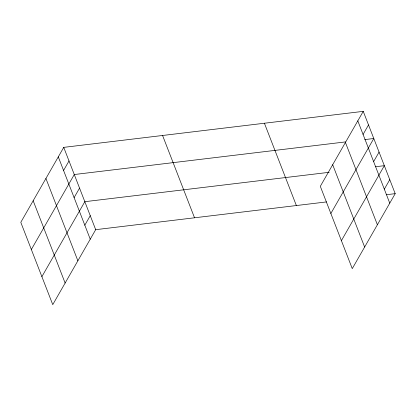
<?xml version="1.0" encoding="UTF-8"?>
<svg xmlns="http://www.w3.org/2000/svg" width="416" height="416" viewBox="0 0 416 416"><rect width="100%" height="100%" fill="white"/><g stroke="black" fill="none" stroke-linecap="round" stroke-linejoin="round"><path stroke-width="0.62" d="M63.736 147.368L20.8 222.342L52.754 304.647L95.69 229.674L63.736 147.368L363.246 111.353L395.2 193.658L352.264 268.632L320.31 186.326L363.246 111.353M63.565 170.456L69.009 160.95M31.346 249.501L74.282 174.528L345.55 141.908M74.11 197.616L79.555 188.11M41.891 276.661L84.828 201.687L329.139 172.312M84.817 225.191L90.262 215.68M363.074 134.441L368.519 124.935M330.855 213.486L373.792 138.512L364.806 139.594M373.62 161.6L379.064 152.095M341.396 240.651L384.337 165.677L375.352 166.754M384.322 189.176L389.766 179.665M95.69 229.674L326.529 201.916M386.214 194.74L395.2 193.658M357.802 120.858L389.756 203.164M345.426 142.464L377.385 224.77M332.68 164.72L364.634 247.026M264.41 123.24L296.364 205.546M162.573 135.481L194.532 217.786M58.292 156.874L90.246 239.179M45.921 178.48L77.875 260.785M33.171 200.736L65.125 283.041"/></g></svg>
